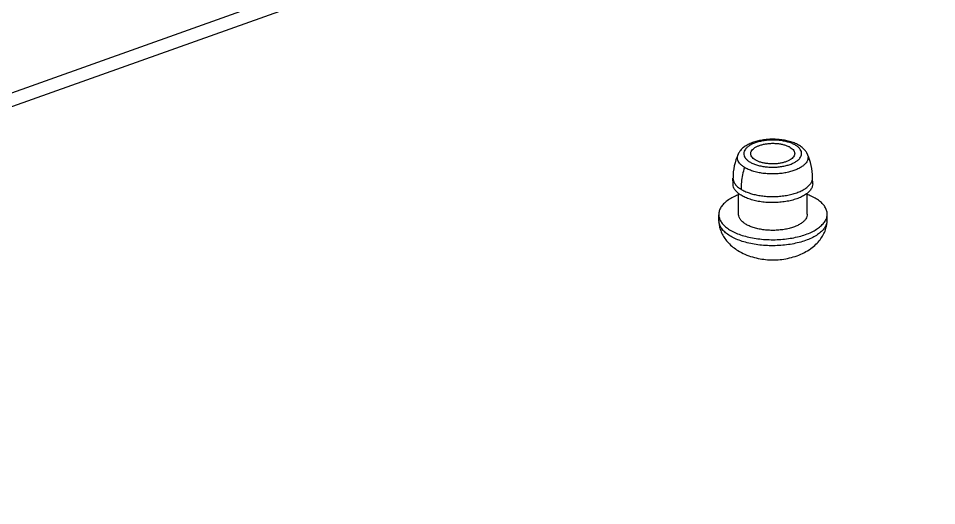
# Model space of a CAD drawing. Header units: inches. Extents: x 3721 to 4368, y 531 to 969.
# Drawn here: x 3949.8 to 4016.6, y 562.9 to 598.3 of the extents above; entities that cross this region are included whole.
import ezdxf

# ---------------------------------------------------------------- set-up
doc = ezdxf.new("R2010")
doc.units = ezdxf.units.IN
doc.header["$MEASUREMENT"] = 0
doc.layers.add('10', color=7, linetype='Continuous')

msp = doc.modelspace()

# ---------------------------------------------------------------- linework, layer by layer
at = {"color": 7, "linetype": 'Continuous'}
for p, q in [((4001.816, 586.283), (4001.814, 586.724)), ((4007.615, 586.307), (4007.613, 586.749)), ((4002.226, 584.076), (4002.219, 585.602)), ((4007.224, 584.098), (4007.218, 585.626)), ((4000.787, 583.611), (4000.776, 584.053)), ((4008.667, 583.645), (4008.674, 584.087))]:
    msp.add_line(p, q, dxfattribs=at)
for centre, radius, start, end in [((4005.938, 586.744), 4.123, 155.18807, 180.28088), ((4003.49, 586.734), 4.123, 0.20982, 25.30298), ((4002.874, 583.638), 2.087, 180.23877, 180.71552), ((4001.665, 583.632), 0.878, 181.35892, 185.97542), ((4007.793, 583.658), 0.874, 351.53851, 359.1423)]:
    msp.add_arc(centre, radius, start, end, dxfattribs=at)
for points, start_tangent, end_tangent in [([(4006.654, 589.086), (4006.352, 589.244), (4006.014, 589.368), (4005.654, 589.458), (4005.279, 589.517), (4004.895, 589.546), (4004.508, 589.544), (4004.125, 589.513), (4003.753, 589.451), (4003.396, 589.358), (4003.063, 589.234), (4002.763, 589.076), (4002.512, 588.89), (4002.322, 588.686), (4002.195, 588.475)], (-0.850384, 0.526163), (-0.420594, -0.907249)), ([(4006.389, 589.103), (4006.158, 589.224), (4005.887, 589.325), (4005.583, 589.404), (4005.257, 589.458), (4004.913, 589.486), (4004.563, 589.488), (4004.217, 589.462), (4003.886, 589.41), (4003.578, 589.333), (4003.301, 589.234), (4003.062, 589.116), (4002.868, 588.98), (4002.724, 588.832), (4002.633, 588.674), (4002.599, 588.512), (4002.622, 588.35), (4002.701, 588.192), (4002.836, 588.041), (4003.023, 587.903)], (-0.850384, 0.526163), (0.850384, -0.526163)), ([(4003.023, 587.903), (4003.254, 587.783), (4003.525, 587.681), (4003.829, 587.602), (4004.155, 587.548), (4004.499, 587.52), (4004.85, 587.518), (4005.195, 587.544), (4005.526, 587.596), (4005.834, 587.673), (4006.111, 587.772), (4006.35, 587.891), (4006.544, 588.026), (4006.688, 588.174), (4006.779, 588.332), (4006.813, 588.494), (4006.791, 588.656), (4006.711, 588.814), (4006.576, 588.965), (4006.389, 589.103)], (0.850384, -0.526163), (-0.850384, 0.526163)), ([(4003.107, 588.496), (4003.109, 588.537), (4003.147, 588.667), (4003.234, 588.792), (4003.366, 588.908), (4003.538, 589.011), (4003.745, 589.099), (4003.981, 589.169), (4004.239, 589.218), (4004.511, 589.246), (4004.789, 589.252), (4005.065, 589.235), (4005.329, 589.196), (4005.575, 589.135), (4005.796, 589.055), (4005.984, 588.958)], (-0.005338, 0.999986), (0.850384, -0.526163)), ([(4007.217, 588.496), (4007.09, 588.703), (4006.902, 588.904), (4006.654, 589.086)], (-0.428351, 0.903612), (-0.850384, 0.526163)), ([(4002.654, 587.495), (4002.448, 587.644), (4002.297, 587.799), (4002.197, 587.958), (4002.145, 588.12), (4002.14, 588.287), (4002.188, 588.459), (4002.195, 588.475)], (-0.850384, 0.526163), (0.420254, 0.907407)), ([(4003.428, 588.048), (4003.281, 588.158), (4003.176, 588.279), (4003.118, 588.407), (4003.107, 588.496)], (-0.850384, 0.526163), (-0.005338, 0.999986)), ([(4006.306, 588.51), (4006.303, 588.469), (4006.265, 588.34), (4006.179, 588.215), (4006.048, 588.099), (4005.876, 587.996), (4005.668, 587.908)], (0.006561, -0.999978), (-0.942007, -0.335593)), ([(4005.984, 588.958), (4006.132, 588.848), (4006.236, 588.727), (4006.294, 588.599), (4006.306, 588.51)], (0.850384, -0.526163), (0.006561, -0.999978)), ([(4007.217, 588.496), (4007.27, 588.334), (4007.274, 588.167), (4007.227, 587.995), (4007.132, 587.834), (4006.982, 587.673), (4006.786, 587.525), (4006.544, 587.39), (4006.254, 587.27)], (0.427988, -0.903784), (-0.942007, -0.335593)), ([(4005.668, 587.908), (4005.432, 587.838), (4005.173, 587.788), (4004.9, 587.76), (4004.622, 587.754), (4004.346, 587.772), (4004.081, 587.811), (4003.835, 587.872), (4003.615, 587.951), (4003.428, 588.048)], (-0.942007, -0.335593), (-0.850384, 0.526163)), ([(4002.654, 587.495), (4002.511, 586.961), (4002.425, 586.431), (4002.398, 585.912)], (-0.304601, -0.95248), (0.004284, -0.999991)), ([(4006.254, 587.27), (4005.931, 587.172), (4005.579, 587.097), (4005.2, 587.046), (4004.8, 587.024), (4004.41, 587.03), (4003.994, 587.067), (4003.623, 587.131), (4003.248, 587.23), (4002.926, 587.352), (4002.654, 587.495)], (-0.942007, -0.335593), (-0.850384, 0.526163)), ([(4001.814, 586.724), (4001.849, 586.517), (4001.965, 586.295), (4002.149, 586.094), (4002.398, 585.912)], (0.004085, -0.999992), (0.850384, -0.526163)), ([(4006.458, 585.657), (4006.783, 585.792), (4007.064, 585.949), (4007.295, 586.127), (4007.47, 586.324), (4007.574, 586.525), (4007.613, 586.749)], (0.942007, 0.335593), (-0.004027, 0.999992)), ([(4002.4, 585.47), (4002.155, 585.649), (4001.974, 585.844), (4001.86, 586.05), (4001.817, 586.262), (4001.816, 586.283)], (-0.850384, 0.526163), (-0.003396, 0.999994)), ([(4002.398, 585.912), (4002.681, 585.761), (4002.994, 585.637), (4003.33, 585.538), (4003.689, 585.462), (4004.073, 585.41), (4004.485, 585.382), (4004.886, 585.381), (4005.304, 585.409), (4005.706, 585.464), (4006.092, 585.546), (4006.458, 585.657)], (0.850384, -0.526163), (0.942007, 0.335593)), ([(4007.615, 586.308), (4007.586, 586.115), (4007.488, 585.907), (4007.321, 585.708), (4007.09, 585.524), (4006.801, 585.358), (4006.46, 585.216)], (0.003396, -0.999994), (-0.942007, -0.335593)), ([(4002.218, 585.508), (4001.924, 585.382), (4001.556, 585.181), (4001.253, 584.957), (4001.021, 584.716), (4000.864, 584.462), (4000.785, 584.2), (4000.776, 584.053)], (-0.932187, -0.361976), (0.023767, -0.999718)), ([(4006.46, 585.216), (4006.076, 585.1), (4005.658, 585.014), (4005.218, 584.959), (4004.765, 584.937), (4004.311, 584.949), (4003.868, 584.993), (4003.445, 585.07), (4003.053, 585.177), (4002.701, 585.311), (4002.4, 585.47)], (-0.942007, -0.335593), (-0.850384, 0.526163)), ([(4007.879, 585.211), (4007.509, 585.409), (4007.22, 585.53)], (-0.850384, 0.526163), (-0.935256, 0.353972)), ([(4008.674, 584.087), (4008.663, 584.237), (4008.581, 584.498), (4008.421, 584.751), (4008.186, 584.99), (4007.879, 585.211)], (0.015158, 0.999885), (-0.850384, 0.526163)), ([(4000.776, 584.053), (4000.787, 583.937), (4000.869, 583.676), (4001.029, 583.423), (4001.264, 583.184), (4001.571, 582.963)], (0.023767, -0.999718), (0.850384, -0.526163)), ([(4002.729, 583.376), (4002.517, 583.531), (4002.361, 583.699), (4002.263, 583.876), (4002.226, 584.059), (4002.226, 584.076)], (-0.850384, 0.526163), (-0.003406, 0.999994)), ([(4007.224, 584.098), (4007.2, 583.932), (4007.115, 583.753), (4006.972, 583.581), (4006.773, 583.423), (4006.523, 583.28), (4006.229, 583.157)], (0.003406, -0.999994), (-0.942007, -0.335593)), ([(4007.101, 582.617), (4007.526, 582.792), (4007.894, 582.993), (4008.197, 583.217), (4008.429, 583.458), (4008.586, 583.712), (4008.665, 583.974), (4008.674, 584.087)], (0.942007, 0.335593), (0.015158, 0.999885)), ([(4000.787, 583.612), (4000.81, 583.327), (4000.889, 582.986), (4001.026, 582.65), (4001.223, 582.321), (4001.484, 582.004), (4001.809, 581.705), (4002.175, 581.447)], (0.012486, -0.999922), (0.850351, -0.526216)), ([(4001.579, 582.524), (4001.274, 582.744), (4001.039, 582.983), (4000.879, 583.235), (4000.797, 583.495), (4000.791, 583.541)], (-0.850384, 0.526163), (-0.104147, 0.994562)), ([(4002.175, 581.447), (4002.686, 581.179), (4003.235, 580.979), (4003.781, 580.85), (4004.316, 580.782), (4004.844, 580.769), (4005.375, 580.808), (4005.923, 580.906), (4006.482, 581.072), (4007.009, 581.304), (4007.473, 581.587), (4007.855, 581.901), (4008.158, 582.238), (4008.389, 582.591), (4008.55, 582.957), (4008.642, 583.329), (4008.667, 583.645)], (0.850396, -0.526143), (0.003927, 0.999992)), ([(4006.229, 583.157), (4005.897, 583.057), (4005.537, 582.982), (4005.157, 582.935), (4004.767, 582.916), (4004.377, 582.926), (4003.994, 582.965), (4003.63, 583.031), (4003.292, 583.123), (4002.989, 583.239), (4002.729, 583.376)], (-0.942007, -0.335593), (-0.850384, 0.526163)), ([(4008.657, 583.53), (4008.579, 583.271), (4008.423, 583.018), (4008.191, 582.777), (4007.888, 582.554), (4007.521, 582.353), (4007.097, 582.179)], (-0.147347, -0.989085), (-0.942007, -0.335593)), ([(4001.571, 582.963), (4001.941, 582.765), (4002.369, 582.594), (4002.843, 582.454), (4003.356, 582.347), (4003.897, 582.275), (4004.455, 582.24), (4005.018, 582.243), (4005.575, 582.283), (4006.115, 582.36), (4006.627, 582.472), (4007.101, 582.617)], (0.850384, -0.526163), (0.942007, 0.335593)), ([(4007.097, 582.179), (4006.625, 582.034), (4006.115, 581.922), (4005.576, 581.845), (4005.02, 581.805), (4004.457, 581.803), (4003.901, 581.837), (4003.361, 581.909), (4002.849, 582.016), (4002.375, 582.156), (4001.949, 582.327), (4001.579, 582.524)], (-0.942007, -0.335593), (-0.850384, 0.526163))]:
    msp.add_spline(points, degree=3, dxfattribs=dict(at, start_tangent=start_tangent, end_tangent=end_tangent))
at = {"layer": '10', "color": 7, "linetype": 'Continuous'}
for p, q in [((3868.588, 564.19), (4016.641, 616.934)), ((4015.864, 615.626), (3867.811, 562.881))]:
    msp.add_line(p, q, dxfattribs=at)

doc.saveas('drawing.dxf')
